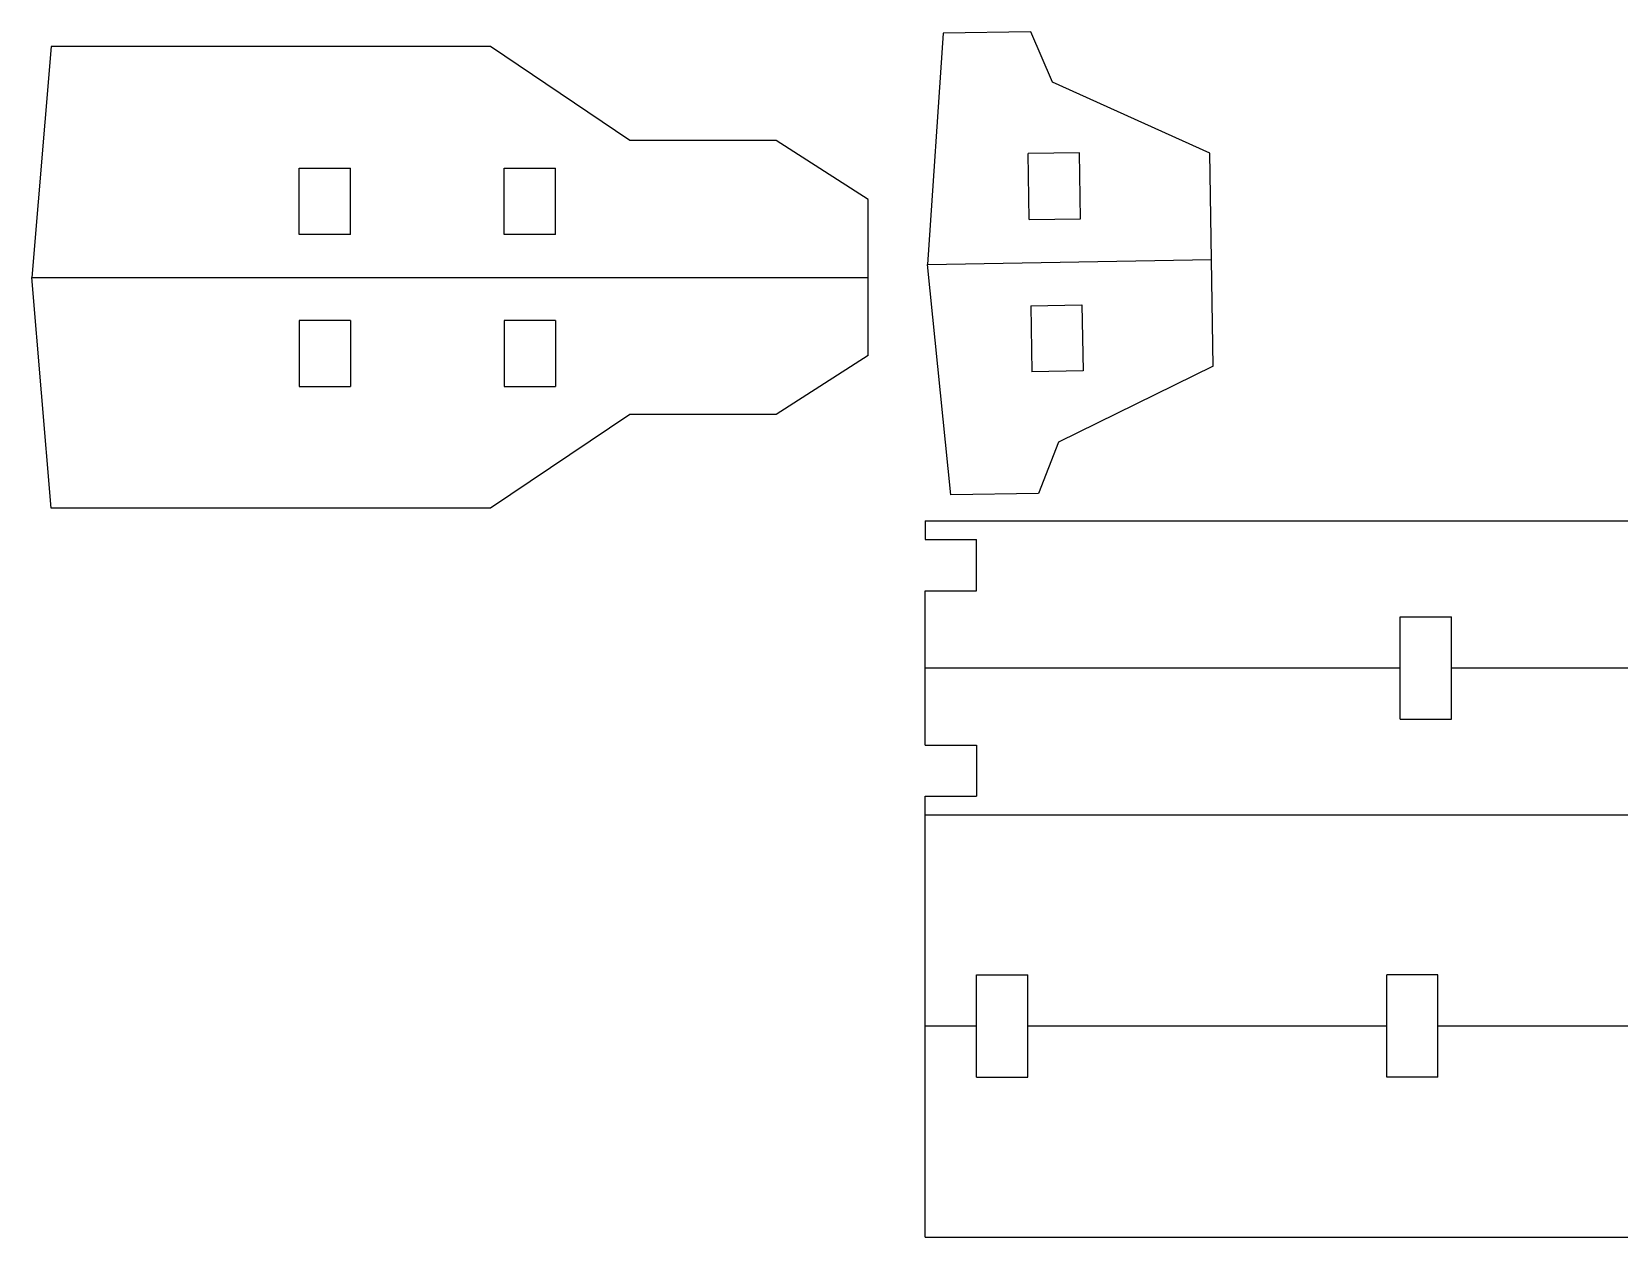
# Model space of a CAD drawing. Header units: inches. Extents: x -63 to 204, y -49 to 254.
# Drawn here: x -54.7 to 33.7, y -49.3 to 17.9 of the extents above; entities that cross this region are included whole.
import ezdxf

# ---------------------------------------------------------------- set-up
doc = ezdxf.new("R2010")
doc.units = ezdxf.units.IN
doc.header["$MEASUREMENT"] = 0
doc.layers.add('Capa 1', color=7, linetype='Continuous')

# ---------------------------------------------------------------- blocks, each defined once
blk = doc.blocks.new('block 3')
at = {"layer": 'Capa 1', "color": 7, "lineweight": 25, "true_color": 0xffffff}
blk.add_lwpolyline([(-211.29, -34.12), (-215.53, 16.55)], dxfattribs=at)
blk = doc.blocks.new('block 6')
at = {"layer": 'Capa 1', "color": 7, "lineweight": 25, "true_color": 0xffffff}
blk.add_lwpolyline([(-211.29, 67.22), (-215.53, 16.55)], dxfattribs=at)
blk = doc.blocks.new('block 15')
at = {"layer": 'Capa 1', "color": 7, "lineweight": 25, "true_color": 0xffffff}
blk.add_lwpolyline([(-156.88, 7.1), (-156.88, -7.39)], dxfattribs=at)
blk = doc.blocks.new('block 16')
at = {"layer": 'Capa 1', "color": 7, "lineweight": 25, "true_color": 0xffffff}
blk.add_lwpolyline([(-156.88, 26), (-156.88, 40.49)], dxfattribs=at)
blk = doc.blocks.new('block 18')
at = {"layer": 'Capa 1', "color": 7, "lineweight": 25, "true_color": 0xffffff}
blk.add_lwpolyline([(-145.63, 7.1), (-145.63, -7.39)], dxfattribs=at)
blk = doc.blocks.new('block 19')
at = {"layer": 'Capa 1', "color": 7, "lineweight": 25, "true_color": 0xffffff}
blk.add_lwpolyline([(-145.63, 26), (-145.63, 40.49)], dxfattribs=at)
blk = doc.blocks.new('block 28')
at = {"layer": 'Capa 1', "color": 7, "lineweight": 25, "true_color": 0xffffff}
blk.add_lwpolyline([(-111.88, 7.1), (-111.88, -7.39)], dxfattribs=at)
blk = doc.blocks.new('block 29')
at = {"layer": 'Capa 1', "color": 7, "lineweight": 25, "true_color": 0xffffff}
blk.add_lwpolyline([(-111.88, 26), (-111.88, 40.49)], dxfattribs=at)
blk = doc.blocks.new('block 32')
at = {"layer": 'Capa 1', "color": 7, "lineweight": 25, "true_color": 0xffffff}
blk.add_lwpolyline([(-100.63, 7.1), (-100.63, -7.39)], dxfattribs=at)
blk = doc.blocks.new('block 33')
at = {"layer": 'Capa 1', "color": 7, "lineweight": 25, "true_color": 0xffffff}
blk.add_lwpolyline([(-100.63, 26), (-100.63, 40.49)], dxfattribs=at)
blk = doc.blocks.new('block 38')
at = {"layer": 'Capa 1', "color": 7, "lineweight": 25, "true_color": 0xffffff}
blk.add_lwpolyline([(-32.05, 33.65), (-52.2, 46.61)], dxfattribs=at)
blk = doc.blocks.new('block 39')
at = {"layer": 'Capa 1', "color": 7, "lineweight": 25, "true_color": 0xffffff}
blk.add_lwpolyline([(-84.33, 46.61), (-114.87, 67.22)], dxfattribs=at)
blk = doc.blocks.new('block 44')
at = {"layer": 'Capa 1', "color": 7, "lineweight": 25, "true_color": 0xffffff}
blk.add_lwpolyline([(5.39, -30.87), (-13.87, -31.19)], dxfattribs=at)
blk = doc.blocks.new('block 45')
at = {"layer": 'Capa 1', "color": 7, "lineweight": 25, "true_color": 0xffffff}
blk.add_lwpolyline([(-114.87, -34.12), (-211.29, -34.12)], dxfattribs=at)
blk = doc.blocks.new('block 46')
at = {"layer": 'Capa 1', "color": 7, "lineweight": 25, "true_color": 0xffffff}
blk.add_lwpolyline([(-52.2, -13.51), (-84.33, -13.51)], dxfattribs=at)
blk = doc.blocks.new('block 48')
at = {"layer": 'Capa 1', "color": 7, "lineweight": 25, "true_color": 0xffffff}
blk.add_lwpolyline([(-13.87, -31.19), (-18.97, 19.4)], dxfattribs=at)
blk = doc.blocks.new('block 51')
at = {"layer": 'Capa 1', "color": 7, "lineweight": 25, "true_color": 0xffffff}
blk.add_lwpolyline([(-32.05, -0.55), (-32.05, 33.65)], dxfattribs=at)
blk = doc.blocks.new('block 55')
at = {"layer": 'Capa 1', "color": 7, "lineweight": 25, "true_color": 0xffffff}
blk.add_lwpolyline([(15.14, -3.96), (3.89, -4.16)], dxfattribs=at)
blk = doc.blocks.new('block 56')
at = {"layer": 'Capa 1', "color": 7, "lineweight": 25, "true_color": 0xffffff}
blk.add_lwpolyline([(3.65, 10.33), (14.9, 10.52)], dxfattribs=at)
blk = doc.blocks.new('block 57')
at = {"layer": 'Capa 1', "color": 7, "lineweight": 25, "true_color": 0xffffff}
blk.add_lwpolyline([(-156.88, -7.39), (-145.63, -7.39)], dxfattribs=at)
blk = doc.blocks.new('block 58')
at = {"layer": 'Capa 1', "color": 7, "lineweight": 25, "true_color": 0xffffff}
blk.add_lwpolyline([(-111.88, -7.39), (-100.63, -7.39)], dxfattribs=at)
blk = doc.blocks.new('block 59')
at = {"layer": 'Capa 1', "color": 7, "lineweight": 25, "true_color": 0xffffff}
blk.add_lwpolyline([(-100.63, 7.1), (-111.88, 7.1)], dxfattribs=at)
blk = doc.blocks.new('block 60')
at = {"layer": 'Capa 1', "color": 7, "lineweight": 25, "true_color": 0xffffff}
blk.add_lwpolyline([(-145.63, 7.1), (-156.88, 7.1)], dxfattribs=at)
blk = doc.blocks.new('block 61')
at = {"layer": 'Capa 1', "color": 7, "lineweight": 25, "true_color": 0xffffff}
blk.add_lwpolyline([(-215.53, 16.55), (-32.05, 16.55)], dxfattribs=at)
blk = doc.blocks.new('block 62')
at = {"layer": 'Capa 1', "color": 7, "lineweight": 25, "true_color": 0xffffff}
blk.add_lwpolyline([(42.92, 43.85), (8.41, 59.38)], dxfattribs=at)
blk = doc.blocks.new('block 63')
at = {"layer": 'Capa 1', "color": 7, "lineweight": 25, "true_color": 0xffffff}
blk.add_lwpolyline([(8.41, 59.38), (3.67, 70.46)], dxfattribs=at)
blk = doc.blocks.new('block 68')
at = {"layer": 'Capa 1', "color": 7, "lineweight": 25, "true_color": 0xffffff}
blk.add_lwpolyline([(3.65, 10.33), (3.89, -4.16)], dxfattribs=at)
blk = doc.blocks.new('block 69')
at = {"layer": 'Capa 1', "color": 7, "lineweight": 25, "true_color": 0xffffff}
blk.add_lwpolyline([(3.33, 29.23), (3.08, 43.72)], dxfattribs=at)
blk = doc.blocks.new('block 71')
at = {"layer": 'Capa 1', "color": 7, "lineweight": 25, "true_color": 0xffffff}
blk.add_lwpolyline([(-15.59, 70.13), (-18.97, 19.4)], dxfattribs=at)
blk = doc.blocks.new('block 74')
at = {"layer": 'Capa 1', "color": 7, "lineweight": 25, "true_color": 0xffffff}
blk.add_lwpolyline([(-18.97, 19.4), (43.31, 20.46)], dxfattribs=at)
blk = doc.blocks.new('block 75')
at = {"layer": 'Capa 1', "color": 7, "lineweight": 25, "true_color": 0xffffff}
blk.add_lwpolyline([(3.33, 29.23), (14.58, 29.42)], dxfattribs=at)
blk = doc.blocks.new('block 76')
at = {"layer": 'Capa 1', "color": 7, "lineweight": 25, "true_color": 0xffffff}
blk.add_lwpolyline([(14.33, 43.91), (3.08, 43.72)], dxfattribs=at)
blk = doc.blocks.new('block 77')
at = {"layer": 'Capa 1', "color": 7, "lineweight": 25, "true_color": 0xffffff}
blk.add_lwpolyline([(-100.63, 26), (-111.88, 26)], dxfattribs=at)
blk = doc.blocks.new('block 78')
at = {"layer": 'Capa 1', "color": 7, "lineweight": 25, "true_color": 0xffffff}
blk.add_lwpolyline([(-145.63, 26), (-156.88, 26)], dxfattribs=at)
blk = doc.blocks.new('block 79')
at = {"layer": 'Capa 1', "color": 7, "lineweight": 25, "true_color": 0xffffff}
blk.add_lwpolyline([(-156.88, 40.49), (-145.63, 40.49)], dxfattribs=at)
blk = doc.blocks.new('block 80')
at = {"layer": 'Capa 1', "color": 7, "lineweight": 25, "true_color": 0xffffff}
blk.add_lwpolyline([(-111.88, 40.49), (-100.63, 40.49)], dxfattribs=at)
blk = doc.blocks.new('block 81')
at = {"layer": 'Capa 1', "color": 7, "lineweight": 25, "true_color": 0xffffff}
blk.add_lwpolyline([(-52.2, 46.61), (-84.33, 46.61)], dxfattribs=at)
blk = doc.blocks.new('block 83')
at = {"layer": 'Capa 1', "color": 7, "lineweight": 25, "true_color": 0xffffff}
blk.add_lwpolyline([(14.9, 10.52), (15.14, -3.96)], dxfattribs=at)
blk = doc.blocks.new('block 84')
at = {"layer": 'Capa 1', "color": 7, "lineweight": 25, "true_color": 0xffffff}
blk.add_lwpolyline([(14.58, 29.42), (14.33, 43.91)], dxfattribs=at)
blk = doc.blocks.new('block 86')
at = {"layer": 'Capa 1', "color": 7, "lineweight": 25, "true_color": 0xffffff}
blk.add_lwpolyline([(3.67, 70.46), (-15.59, 70.13)], dxfattribs=at)
blk = doc.blocks.new('block 87')
at = {"layer": 'Capa 1', "color": 7, "lineweight": 25, "true_color": 0xffffff}
blk.add_lwpolyline([(-114.87, 67.22), (-211.29, 67.22)], dxfattribs=at)
blk = doc.blocks.new('block 94')
at = {"layer": 'Capa 1', "color": 7, "lineweight": 25, "true_color": 0xffffff}
blk.add_lwpolyline([(43.71, -2.94), (42.92, 43.85)], dxfattribs=at)
blk = doc.blocks.new('block 133')
at = {"layer": 'Capa 1', "color": 7, "lineweight": 25, "true_color": 0xffffff}
blk.add_lwpolyline([(9.76, -19.62), (5.39, -30.87)], dxfattribs=at)
blk = doc.blocks.new('block 212')
at = {"layer": 'Capa 1', "color": 7, "lineweight": 25, "true_color": 0xffffff}
blk.add_lwpolyline([(-84.33, -13.51), (-114.87, -34.12)], dxfattribs=at)
blk = doc.blocks.new('block 242')
at = {"layer": 'Capa 1', "color": 7, "lineweight": 25, "true_color": 0xffffff}
blk.add_lwpolyline([(-32.05, -0.55), (-52.2, -13.51)], dxfattribs=at)
blk = doc.blocks.new('block 280')
at = {"layer": 'Capa 1', "color": 7, "lineweight": 25, "true_color": 0xffffff}
blk.add_lwpolyline([(43.71, -2.94), (9.76, -19.62)], dxfattribs=at)
blk = doc.blocks.new('block 719')
at = {"layer": 'Capa 1', "color": 7, "lineweight": 25, "true_color": 0xffffff}
blk.add_lwpolyline([(-19.5, -36.9), (-19.5, -40.97)], dxfattribs=at)
blk = doc.blocks.new('block 720')
at = {"layer": 'Capa 1', "color": 7, "lineweight": 25, "true_color": 0xffffff}
blk.add_lwpolyline([(-19.5, -194.07), (-19.5, -97.31)], dxfattribs=at)
blk = doc.blocks.new('block 721')
at = {"layer": 'Capa 1', "color": 7, "lineweight": 25, "true_color": 0xffffff}
blk.add_lwpolyline([(-19.5, -86.06), (-19.5, -52.22)], dxfattribs=at)
blk = doc.blocks.new('block 722')
at = {"layer": 'Capa 1', "color": 7, "lineweight": 25, "true_color": 0xffffff}
blk.add_lwpolyline([(-8.25, -86.06), (-8.25, -97.31)], dxfattribs=at)
blk = doc.blocks.new('block 723')
at = {"layer": 'Capa 1', "color": 7, "lineweight": 25, "true_color": 0xffffff}
blk.add_lwpolyline([(-8.25, -158.94), (-8.25, -136.51)], dxfattribs=at)
blk = doc.blocks.new('block 724')
at = {"layer": 'Capa 1', "color": 7, "lineweight": 25, "true_color": 0xffffff}
blk.add_lwpolyline([(-8.25, -52.22), (-8.25, -40.97)], dxfattribs=at)
blk = doc.blocks.new('block 725')
at = {"layer": 'Capa 1', "color": 7, "lineweight": 25, "true_color": 0xffffff}
blk.add_lwpolyline([(3, -158.94), (3, -136.51)], dxfattribs=at)
blk = doc.blocks.new('block 726')
at = {"layer": 'Capa 1', "color": 7, "lineweight": 25, "true_color": 0xffffff}
blk.add_lwpolyline([(81.75, -158.94), (81.75, -136.51)], dxfattribs=at)
blk = doc.blocks.new('block 727')
at = {"layer": 'Capa 1', "color": 7, "lineweight": 25, "true_color": 0xffffff}
blk.add_lwpolyline([(84.73, -80.35), (84.73, -57.92)], dxfattribs=at)
blk = doc.blocks.new('block 728')
at = {"layer": 'Capa 1', "color": 7, "lineweight": 25, "true_color": 0xffffff}
blk.add_lwpolyline([(93, -158.94), (93, -136.51)], dxfattribs=at)
blk = doc.blocks.new('block 729')
at = {"layer": 'Capa 1', "color": 7, "lineweight": 25, "true_color": 0xffffff}
blk.add_lwpolyline([(95.98, -80.35), (95.98, -57.92)], dxfattribs=at)
blk = doc.blocks.new('block 735')
at = {"layer": 'Capa 1', "color": 7, "lineweight": 25, "true_color": 0xffffff}
blk.add_lwpolyline([(-19.5, -194.07), (185.97, -194.07)], dxfattribs=at)
blk = doc.blocks.new('block 745')
at = {"layer": 'Capa 1', "color": 7, "lineweight": 25, "true_color": 0xffffff}
blk.add_lwpolyline([(93, -158.94), (81.75, -158.94)], dxfattribs=at)
blk = doc.blocks.new('block 746')
at = {"layer": 'Capa 1', "color": 7, "lineweight": 25, "true_color": 0xffffff}
blk.add_lwpolyline([(-8.25, -158.94), (3, -158.94)], dxfattribs=at)
blk = doc.blocks.new('block 753')
at = {"layer": 'Capa 1', "color": 7, "lineweight": 25, "true_color": 0xffffff}
blk.add_lwpolyline([(160.5, -147.72), (93, -147.72)], dxfattribs=at)
blk = doc.blocks.new('block 754')
at = {"layer": 'Capa 1', "color": 7, "lineweight": 25, "true_color": 0xffffff}
blk.add_lwpolyline([(81.75, -147.72), (3, -147.72)], dxfattribs=at)
blk = doc.blocks.new('block 755')
at = {"layer": 'Capa 1', "color": 7, "lineweight": 25, "true_color": 0xffffff}
blk.add_lwpolyline([(-8.25, -147.72), (-19.5, -147.72)], dxfattribs=at)
blk = doc.blocks.new('block 759')
at = {"layer": 'Capa 1', "color": 7, "lineweight": 25, "true_color": 0xffffff}
blk.add_lwpolyline([(93, -136.51), (81.75, -136.51)], dxfattribs=at)
blk = doc.blocks.new('block 760')
at = {"layer": 'Capa 1', "color": 7, "lineweight": 25, "true_color": 0xffffff}
blk.add_lwpolyline([(-8.25, -136.51), (3, -136.51)], dxfattribs=at)
blk = doc.blocks.new('block 791')
at = {"layer": 'Capa 1', "color": 7, "lineweight": 25, "true_color": 0xffffff}
blk.add_lwpolyline([(-19.5, -101.38), (430.5, -101.38)], dxfattribs=at)
blk = doc.blocks.new('block 792')
at = {"layer": 'Capa 1', "color": 7, "lineweight": 25, "true_color": 0xffffff}
blk.add_lwpolyline([(-19.5, -97.31), (-8.25, -97.31)], dxfattribs=at)
blk = doc.blocks.new('block 793')
at = {"layer": 'Capa 1', "color": 7, "lineweight": 25, "true_color": 0xffffff}
blk.add_lwpolyline([(-19.5, -86.06), (-8.25, -86.06)], dxfattribs=at)
blk = doc.blocks.new('block 795')
at = {"layer": 'Capa 1', "color": 7, "lineweight": 25, "true_color": 0xffffff}
blk.add_lwpolyline([(84.73, -80.35), (95.98, -80.35)], dxfattribs=at)
blk = doc.blocks.new('block 813')
at = {"layer": 'Capa 1', "color": 7, "lineweight": 25, "true_color": 0xffffff}
blk.add_lwpolyline([(-19.5, -69.14), (84.73, -69.14)], dxfattribs=at)
blk = doc.blocks.new('block 814')
at = {"layer": 'Capa 1', "color": 7, "lineweight": 25, "true_color": 0xffffff}
blk.add_lwpolyline([(95.98, -69.14), (264.72, -69.14)], dxfattribs=at)
blk = doc.blocks.new('block 820')
at = {"layer": 'Capa 1', "color": 7, "lineweight": 25, "true_color": 0xffffff}
blk.add_lwpolyline([(84.73, -57.92), (95.98, -57.92)], dxfattribs=at)
blk = doc.blocks.new('block 830')
at = {"layer": 'Capa 1', "color": 7, "lineweight": 25, "true_color": 0xffffff}
blk.add_lwpolyline([(-19.5, -52.22), (-8.25, -52.22)], dxfattribs=at)
blk = doc.blocks.new('block 831')
at = {"layer": 'Capa 1', "color": 7, "lineweight": 25, "true_color": 0xffffff}
blk.add_lwpolyline([(-19.5, -40.97), (-8.25, -40.97)], dxfattribs=at)
blk = doc.blocks.new('block 832')
at = {"layer": 'Capa 1', "color": 7, "lineweight": 25, "true_color": 0xffffff}
blk.add_lwpolyline([(-19.5, -36.9), (430.5, -36.9)], dxfattribs=at)
blk = doc.blocks.new('block 2')
at = {"layer": 'Capa 1'}
for name in ['block 71', 'block 86', 'block 63', 'block 6', 'block 87', 'block 39', 'block 62', 'block 81', 'block 38', 'block 76', 'block 69', 'block 84', 'block 94', 'block 16', 'block 79', 'block 19', 'block 29', 'block 80', 'block 33', 'block 51', 'block 75', 'block 78', 'block 77', 'block 74', 'block 48', 'block 3', 'block 61', 'block 56', 'block 83', 'block 15', 'block 60', 'block 18', 'block 28', 'block 59', 'block 32', 'block 68', 'block 242', 'block 280', 'block 55', 'block 57', 'block 58', 'block 212', 'block 46', 'block 133', 'block 44', 'block 45', 'block 719', 'block 832', 'block 831', 'block 724', 'block 721', 'block 830', 'block 727', 'block 820', 'block 729', 'block 813', 'block 814', 'block 795', 'block 793', 'block 722', 'block 720', 'block 792', 'block 791', 'block 723', 'block 760', 'block 725', 'block 726', 'block 759', 'block 728', 'block 755', 'block 754', 'block 753', 'block 746', 'block 745', 'block 735']:
    blk.add_blockref(name, (0, 0), dxfattribs=at)

msp = doc.modelspace()

# ---------------------------------------------------------------- block references
at = {"layer": 'Capa 1', "xscale": 0.254, "yscale": 0.254, "zscale": 0.254}
msp.add_blockref('block 2', (0, 0), dxfattribs=at)

doc.saveas('drawing.dxf')
